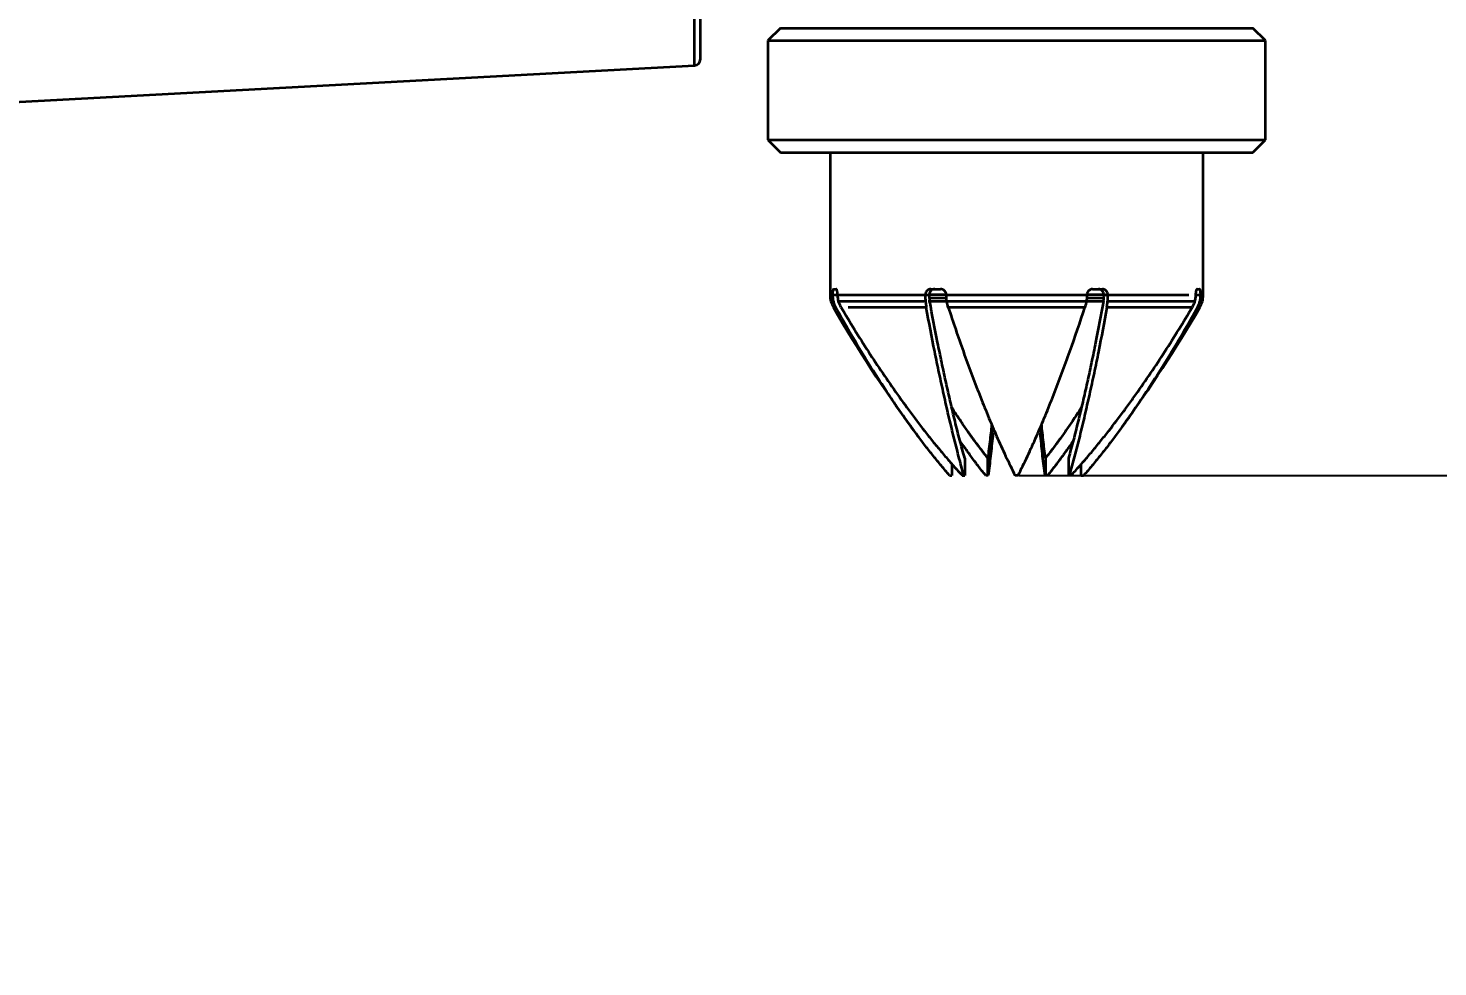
# Model space of a CAD drawing. Header units: millimetres. Extents: x 101 to 1819, y 134 to 1482.
# Drawn here: x 1592.5 to 1705.8, y 1150.3 to 1225.8 of the extents above; entities that cross this region are included whole.
import ezdxf

# ---------------------------------------------------------------- set-up
doc = ezdxf.new("R2010")
doc.units = ezdxf.units.MM
doc.layers.add('1', color=7, linetype='Continuous', lineweight=18)
doc.layers.add('尺寸线层', color=3, linetype='Continuous', lineweight=18)
doc.styles.add('HZ', font='', dxfattribs={"width": 0.8})
doc.styles.get('HZ').set_extended_font_data('宋体')
doc.dimstyles.new('JP20', dxfattribs={"dimtxt": 20, "dimasz": 18, "dimexe": 0.18, "dimexo": 0.0625, "dimgap": 0.09, "dimtad": 1, "dimdec": 1, "dimzin": 12, "dimdsep": 46, "dimtxsty": 'HZ', "dimcen": 0.09, "dimdle": 36, "dimclrd": 136, "dimclre": 4, "dimclrt": 6, "dimadec": 0, "dimazin": 0, "dimtfac": 1, "dimtdec": 1, "dimtmove": 0, "dimatfit": 3, "dimfxl": 1, "dimtolj": 1, "dimarcsym": 0})

# ---------------------------------------------------------------- blocks, each defined once
blk = doc.blocks.new('*X17')
at = {"layer": 'Defpoints', "color": 0}
for p in [(1672.04, 1189.8), (1550.27, 925.1), (1816.1, 925.1)]:
    blk.add_point(p, dxfattribs=at)
at = {"layer": '尺寸线层', "color": 4, "linetype": 'Continuous', "lineweight": -2}
for p, q in [((1672.1, 1189.8), (1816.28, 1189.8)), ((1550.33, 925.1), (1816.28, 925.1))]:
    blk.add_line(p, q, dxfattribs=at)
at = {"layer": '尺寸线层', "color": 136, "linetype": 'Continuous', "lineweight": -2}
blk.add_line((1816.1, 1171.8), (1816.1, 943.1), dxfattribs=at)
at = {"layer": '尺寸线层', "color": 136}
for points in [[(1819.1, 1171.8), (1813.1, 1171.8), (1816.1, 1189.8)], [(1813.1, 943.1), (1819.1, 943.1), (1816.1, 925.1)]]:
    blk.add_solid(points, dxfattribs=at)
at = {"layer": '尺寸线层', "color": 6, "insert": (1806.01, 1057.45), "char_height": 20, "attachment_point": 5, "rotation": 90, "style": 'HZ', "bg_fill": 3, "box_fill_scale": 1.1, "bg_fill_color": 256, "bg_fill_true_color": 13158600, "bg_fill_transparency": 0}
blk.add_mtext('\\A1;265', dxfattribs=at)

msp = doc.modelspace()

# ---------------------------------------------------------------- linework, layer by layer
at = {"layer": '1', "color": 0, "linetype": 'Continuous', "lineweight": 35}
for p, q in [((1646.02, 1222.8), (1646.02, 1226.95)), ((1646.5, 1223.3), (1646.5, 1227.1)), ((1652.93, 1225.8), (1651.93, 1224.8)), ((1652.93, 1225.8), (1690.93, 1225.8)), ((1691.93, 1224.8), (1690.93, 1225.8)), ((1651.93, 1224.8), (1651.93, 1216.8)), ((1651.93, 1224.8), (1691.93, 1224.8)), ((1691.93, 1216.8), (1691.93, 1224.8)), ((1565.81, 1218.47), (1646.02, 1222.8)), ((1651.93, 1216.8), (1652.93, 1215.8)), ((1651.93, 1216.8), (1691.93, 1216.8)), ((1690.93, 1215.8), (1691.93, 1216.8)), ((1652.93, 1215.8), (1690.93, 1215.8)), ((1656.93, 1215.8), (1656.93, 1204.33)), ((1686.93, 1204.33), (1686.93, 1215.8)), ((1657.12, 1204.33), (1656.93, 1204.33)), ((1657.19, 1203.8), (1657.02, 1203.8)), ((1657.54, 1204.3), (1657.12, 1204.3)), ((1657.21, 1204.8), (1657.41, 1204.8)), ((1657.54, 1204.33), (1664.58, 1204.33)), ((1664.6, 1203.8), (1657.62, 1203.8)), ((1664.9, 1204.3), (1664.58, 1204.3)), ((1666.24, 1204.33), (1664.82, 1204.33)), ((1664.82, 1203.83), (1666.31, 1203.83)), ((1666.29, 1204.06), (1664.91, 1204.06)), ((1665.03, 1204.8), (1665.81, 1204.8)), ((1666.28, 1204.33), (1677.57, 1204.33)), ((1677.53, 1203.8), (1666.32, 1203.8)), ((1678.94, 1204.06), (1677.56, 1204.06)), ((1677.57, 1203.83), (1678.99, 1203.83)), ((1679.07, 1204.33), (1677.58, 1204.33)), ((1678.04, 1204.8), (1678.83, 1204.8)), ((1679.27, 1204.3), (1678.96, 1204.3)), ((1686.24, 1203.8), (1679.25, 1203.8)), ((1679.27, 1204.33), (1685.78, 1204.33)), ((1686.73, 1204.3), (1686.31, 1204.3)), ((1686.45, 1204.8), (1686.64, 1204.8)), ((1686.83, 1203.8), (1686.66, 1203.8)), ((1686.93, 1204.33), (1686.73, 1204.33)), ((1657.19, 1203.33), (1657.38, 1203.33)), ((1664.66, 1203.33), (1658.37, 1203.33)), ((1677.42, 1203.33), (1666.43, 1203.33)), ((1686.04, 1203.33), (1679.19, 1203.33)), ((1686.47, 1203.33), (1686.66, 1203.33)), ((1666.73, 1190.72), (1666.73, 1189.8)), ((1667.76, 1191.19), (1667.76, 1189.8)), ((1669.61, 1189.8), (1669.61, 1191.19)), ((1674.24, 1191.19), (1674.24, 1189.8)), ((1676.09, 1191.19), (1676.09, 1189.8)), ((1677.12, 1189.8), (1677.12, 1190.73)), ((1666.54, 1189.8), (1666.73, 1189.8)), ((1667.56, 1189.8), (1667.76, 1189.8)), ((1669.64, 1189.8), (1669.44, 1189.8)), ((1672.04, 1189.8), (1671.81, 1189.8)), ((1674.41, 1189.8), (1674.21, 1189.8)), ((1676.3, 1189.8), (1676.09, 1189.8)), ((1677.12, 1189.8), (1677.31, 1189.8))]:
    msp.add_line(p, q, dxfattribs=at)
for centre, radius, start, end in [((1646, 1223.3), 0.5, 273.0897, 0), ((1658.93, 1204.33), 2, 180, 210.0747), ((1684.93, 1204.33), 2, 329.9253, 0), ((1753.42, 1259.05), 111.2, 210.0747, 216.0826), ((1590.43, 1259.05), 111.2, 324.0085, 329.9253)]:
    msp.add_arc(centre, radius, start, end, dxfattribs=at)
for points, knots in [([(1657.21, 1204.8), (1657.2, 1204.8), (1657.2, 1204.79), (1657.19, 1204.78), (1657.19, 1204.78), (1657.18, 1204.77), (1657.18, 1204.77), (1657.17, 1204.75), (1657.17, 1204.74), (1657.16, 1204.71), (1657.16, 1204.7), (1657.15, 1204.68), (1657.15, 1204.67), (1657.14, 1204.64), (1657.14, 1204.62), (1657.14, 1204.58), (1657.13, 1204.57), (1657.13, 1204.54), (1657.13, 1204.53), (1657.13, 1204.48), (1657.12, 1204.45), (1657.12, 1204.41), (1657.12, 1204.39), (1657.12, 1204.36), (1657.12, 1204.35), (1657.12, 1204.33)], [0, 0, 0, 0, 0.0609733, 0.0609733, 0.09146, 0.09146, 0.1219466, 0.1219466, 0.1829199, 0.1829199, 0.2134066, 0.2134066, 0.2438932, 0.2438932, 0.3048665, 0.3048665, 0.3353532, 0.3353532, 0.3658398, 0.3658398, 0.4268131, 0.4268131, 0.4572998, 0.4572998, 0.4877864, 0.4877864, 0.4877864, 0.4877864]), ([(1657.12, 1204.3), (1657.12, 1204.21), (1657.13, 1204.13), (1657.15, 1203.96), (1657.17, 1203.88), (1657.2, 1203.75), (1657.21, 1203.71), (1657.23, 1203.65), (1657.24, 1203.63), (1657.25, 1203.59), (1657.26, 1203.57), (1657.3, 1203.48), (1657.34, 1203.4), (1657.38, 1203.33)], [0, 0, 0, 0, 0.252751, 0.252751, 0.505503, 0.505503, 0.631879, 0.631879, 0.695067, 0.695067, 0.758254, 0.758254, 1.011006, 1.011006, 1.011006, 1.011006]), ([(1657.54, 1204.33), (1657.54, 1204.36), (1657.54, 1204.39), (1657.54, 1204.44), (1657.53, 1204.45), (1657.53, 1204.48), (1657.53, 1204.5), (1657.52, 1204.54), (1657.52, 1204.57), (1657.51, 1204.6), (1657.51, 1204.62), (1657.5, 1204.64), (1657.5, 1204.65), (1657.49, 1204.68), (1657.48, 1204.7), (1657.47, 1204.73), (1657.47, 1204.73), (1657.46, 1204.75), (1657.46, 1204.76), (1657.45, 1204.77), (1657.44, 1204.78), (1657.43, 1204.79), (1657.42, 1204.79), (1657.41, 1204.79), (1657.41, 1204.8), (1657.41, 1204.8)], [0, 0, 0, 0, 0.0631281, 0.0631281, 0.0946921, 0.0946921, 0.1262561, 0.1262561, 0.1893842, 0.1893842, 0.2209482, 0.2209482, 0.2525123, 0.2525123, 0.3156403, 0.3156403, 0.3472044, 0.3472044, 0.3787684, 0.3787684, 0.4418965, 0.4418965, 0.4734605, 0.4734605, 0.5050245, 0.5050245, 0.5050245, 0.5050245]), ([(1657.81, 1203.33), (1657.77, 1203.4), (1657.7, 1203.55), (1657.64, 1203.71), (1657.6, 1203.83), (1657.59, 1203.87), (1657.58, 1203.94), (1657.58, 1203.96), (1657.57, 1204), (1657.57, 1204.02), (1657.55, 1204.13), (1657.54, 1204.21), (1657.54, 1204.3)], [0, 0, 0, 0, 0.25411, 0.508221, 0.508221, 0.635276, 0.635276, 0.698803, 0.698803, 0.762331, 0.762331, 1.016441, 1.016441, 1.016441, 1.016441]), ([(1665.03, 1204.8), (1665, 1204.8), (1664.97, 1204.79), (1664.93, 1204.78), (1664.92, 1204.78), (1664.89, 1204.77), (1664.88, 1204.77), (1664.84, 1204.75), (1664.81, 1204.74), (1664.78, 1204.71), (1664.77, 1204.7), (1664.74, 1204.68), (1664.73, 1204.67), (1664.7, 1204.64), (1664.68, 1204.62), (1664.66, 1204.58), (1664.65, 1204.57), (1664.64, 1204.54), (1664.63, 1204.53), (1664.61, 1204.48), (1664.6, 1204.45), (1664.59, 1204.41), (1664.59, 1204.39), (1664.58, 1204.36), (1664.58, 1204.35), (1664.58, 1204.33)], [0, 0, 0, 0, 0.0887488, 0.0887488, 0.1331232, 0.1331232, 0.1774976, 0.1774976, 0.2662464, 0.2662464, 0.3106208, 0.3106208, 0.3549952, 0.3549952, 0.443744, 0.443744, 0.4881184, 0.4881184, 0.5324928, 0.5324928, 0.6212416, 0.6212416, 0.665616, 0.665616, 0.7099904, 0.7099904, 0.7099904, 0.7099904]), ([(1664.58, 1204.3), (1664.58, 1204.21), (1664.58, 1204.13), (1664.59, 1203.96), (1664.6, 1203.88), (1664.61, 1203.75), (1664.61, 1203.71), (1664.62, 1203.65), (1664.62, 1203.63), (1664.62, 1203.59), (1664.63, 1203.57), (1664.64, 1203.48), (1664.65, 1203.4), (1664.66, 1203.33)], [0, 0, 0, 0, 0.2431258, 0.2431258, 0.4862516, 0.4862516, 0.6078145, 0.6078145, 0.6685959, 0.6685959, 0.7293774, 0.7293774, 0.9725032, 0.9725032, 0.9725032, 0.9725032]), ([(1665.34, 1204.8), (1665.31, 1204.8), (1665.29, 1204.79), (1665.24, 1204.78), (1665.23, 1204.78), (1665.2, 1204.77), (1665.19, 1204.77), (1665.15, 1204.75), (1665.13, 1204.74), (1665.09, 1204.71), (1665.08, 1204.7), (1665.06, 1204.68), (1665.05, 1204.67), (1665.02, 1204.64), (1665, 1204.62), (1664.97, 1204.58), (1664.97, 1204.57), (1664.95, 1204.54), (1664.95, 1204.53), (1664.93, 1204.48), (1664.92, 1204.45), (1664.91, 1204.41), (1664.9, 1204.39), (1664.9, 1204.36), (1664.9, 1204.35), (1664.9, 1204.33)], [0, 0, 0, 0, 0.0885536, 0.0885536, 0.1328305, 0.1328305, 0.1771073, 0.1771073, 0.2656609, 0.2656609, 0.3099377, 0.3099377, 0.3542146, 0.3542146, 0.4427682, 0.4427682, 0.487045, 0.487045, 0.5313218, 0.5313218, 0.6198755, 0.6198755, 0.6641523, 0.6641523, 0.7084291, 0.7084291, 0.7084291, 0.7084291]), ([(1664.9, 1204.3), (1664.9, 1204.25), (1664.9, 1204.17), (1664.9, 1204.09), (1664.91, 1204.03), (1664.91, 1204.02), (1664.92, 1203.98), (1664.92, 1203.96), (1664.93, 1203.9), (1664.93, 1203.86), (1664.94, 1203.83)], [0, 0, 0, 0, 0.1172309, 0.2344617, 0.2344617, 0.2930772, 0.2930772, 0.3516926, 0.3516926, 0.4689235, 0.4689235, 0.4689235, 0.4689235]), ([(1667.76, 1191.19), (1667.69, 1191.43), (1667.62, 1191.67), (1667.49, 1192.16), (1667.42, 1192.4), (1667.29, 1192.9), (1667.23, 1193.15), (1667.1, 1193.65), (1667.04, 1193.9), (1666.85, 1194.67), (1666.73, 1195.19), (1666.55, 1195.97), (1666.49, 1196.23), (1666.37, 1196.76), (1666.31, 1197.02), (1666.14, 1197.81), (1666.02, 1198.35), (1665.8, 1199.43), (1665.68, 1199.97), (1665.36, 1201.6), (1665.14, 1202.71), (1664.94, 1203.83)], [0, 0, 0, 0, 0.809585, 0.809585, 1.61917, 1.61917, 2.428754, 2.428754, 3.238339, 3.238339, 4.857509, 4.857509, 5.667094, 5.667094, 6.476679, 6.476679, 8.095848, 8.095848, 9.715018, 9.715018, 12.953357, 12.953357, 12.953357, 12.953357]), ([(1666.28, 1204.33), (1666.28, 1204.36), (1666.27, 1204.39), (1666.26, 1204.44), (1666.26, 1204.45), (1666.25, 1204.48), (1666.24, 1204.5), (1666.22, 1204.54), (1666.21, 1204.57), (1666.18, 1204.6), (1666.17, 1204.62), (1666.15, 1204.64), (1666.14, 1204.65), (1666.11, 1204.68), (1666.09, 1204.7), (1666.05, 1204.73), (1666.04, 1204.73), (1666.01, 1204.75), (1666, 1204.76), (1665.96, 1204.77), (1665.93, 1204.78), (1665.89, 1204.79), (1665.87, 1204.79), (1665.84, 1204.79), (1665.83, 1204.8), (1665.81, 1204.8)], [0, 0, 0, 0, 0.0905803, 0.0905803, 0.1358705, 0.1358705, 0.1811607, 0.1811607, 0.271741, 0.271741, 0.3170312, 0.3170312, 0.3623213, 0.3623213, 0.4529017, 0.4529017, 0.4981918, 0.4981918, 0.543482, 0.543482, 0.6340623, 0.6340623, 0.6793525, 0.6793525, 0.7246427, 0.7246427, 0.7246427, 0.7246427]), ([(1666.43, 1203.33), (1666.41, 1203.4), (1666.37, 1203.55), (1666.34, 1203.71), (1666.32, 1203.83), (1666.31, 1203.87), (1666.3, 1203.94), (1666.3, 1203.96), (1666.3, 1204), (1666.3, 1204.02), (1666.29, 1204.13), (1666.28, 1204.21), (1666.28, 1204.3)], [0, 0, 0, 0, 0.2457347, 0.4914694, 0.4914694, 0.6143368, 0.6143368, 0.6757705, 0.6757705, 0.7372041, 0.7372041, 0.9829388, 0.9829388, 0.9829388, 0.9829388]), ([(1678.91, 1203.83), (1678.71, 1202.71), (1678.49, 1201.6), (1678.17, 1199.96), (1678.06, 1199.42), (1677.83, 1198.35), (1677.72, 1197.81), (1677.48, 1196.76), (1677.36, 1196.23), (1677.12, 1195.19), (1677, 1194.68), (1676.81, 1193.91), (1676.75, 1193.66), (1676.62, 1193.15), (1676.56, 1192.9), (1676.43, 1192.41), (1676.36, 1192.16), (1676.23, 1191.67), (1676.16, 1191.43), (1676.09, 1191.19)], [0, 0, 0, 0, 3.238339, 3.238339, 4.857508, 4.857508, 6.476678, 6.476678, 8.095847, 8.095847, 9.715017, 9.715017, 10.524601, 10.524601, 11.334186, 11.334186, 12.143771, 12.143771, 12.953356, 12.953356, 12.953356, 12.953356]), ([(1677.57, 1204.3), (1677.57, 1204.21), (1677.57, 1204.13), (1677.55, 1203.96), (1677.54, 1203.88), (1677.52, 1203.75), (1677.52, 1203.71), (1677.5, 1203.65), (1677.5, 1203.63), (1677.49, 1203.59), (1677.49, 1203.57), (1677.46, 1203.48), (1677.44, 1203.4), (1677.42, 1203.33)], [0, 0, 0, 0, 0.2457349, 0.2457349, 0.4914698, 0.4914698, 0.6143373, 0.6143373, 0.675771, 0.675771, 0.7372047, 0.7372047, 0.9829397, 0.9829397, 0.9829397, 0.9829397]), ([(1678.04, 1204.8), (1678.01, 1204.8), (1677.98, 1204.79), (1677.94, 1204.78), (1677.92, 1204.78), (1677.9, 1204.77), (1677.88, 1204.77), (1677.84, 1204.75), (1677.82, 1204.74), (1677.78, 1204.71), (1677.77, 1204.7), (1677.74, 1204.68), (1677.73, 1204.67), (1677.7, 1204.64), (1677.68, 1204.62), (1677.65, 1204.58), (1677.65, 1204.57), (1677.63, 1204.54), (1677.62, 1204.53), (1677.6, 1204.48), (1677.59, 1204.45), (1677.58, 1204.41), (1677.58, 1204.39), (1677.57, 1204.36), (1677.57, 1204.35), (1677.57, 1204.33)], [0, 0, 0, 0, 0.0905801, 0.0905801, 0.1358702, 0.1358702, 0.1811602, 0.1811602, 0.2717403, 0.2717403, 0.3170304, 0.3170304, 0.3623204, 0.3623204, 0.4529005, 0.4529005, 0.4981906, 0.4981906, 0.5434806, 0.5434806, 0.6340607, 0.6340607, 0.6793508, 0.6793508, 0.7246408, 0.7246408, 0.7246408, 0.7246408]), ([(1678.95, 1204.33), (1678.95, 1204.36), (1678.95, 1204.39), (1678.94, 1204.44), (1678.93, 1204.45), (1678.92, 1204.48), (1678.92, 1204.5), (1678.9, 1204.54), (1678.89, 1204.57), (1678.86, 1204.6), (1678.85, 1204.62), (1678.83, 1204.64), (1678.82, 1204.65), (1678.79, 1204.68), (1678.77, 1204.7), (1678.74, 1204.73), (1678.72, 1204.73), (1678.7, 1204.75), (1678.69, 1204.76), (1678.65, 1204.77), (1678.62, 1204.78), (1678.58, 1204.79), (1678.57, 1204.79), (1678.54, 1204.79), (1678.52, 1204.8), (1678.51, 1204.8)], [0, 0, 0, 0, 0.0885541, 0.0885541, 0.1328311, 0.1328311, 0.1771082, 0.1771082, 0.2656623, 0.2656623, 0.3099393, 0.3099393, 0.3542164, 0.3542164, 0.4427705, 0.4427705, 0.4870475, 0.4870475, 0.5313246, 0.5313246, 0.6198787, 0.6198787, 0.6641557, 0.6641557, 0.7084328, 0.7084328, 0.7084328, 0.7084328]), ([(1679.27, 1204.33), (1679.27, 1204.36), (1679.26, 1204.39), (1679.25, 1204.44), (1679.25, 1204.45), (1679.24, 1204.48), (1679.23, 1204.5), (1679.22, 1204.54), (1679.2, 1204.57), (1679.18, 1204.6), (1679.17, 1204.62), (1679.15, 1204.64), (1679.14, 1204.65), (1679.11, 1204.68), (1679.09, 1204.7), (1679.05, 1204.73), (1679.04, 1204.73), (1679.01, 1204.75), (1679, 1204.76), (1678.96, 1204.77), (1678.94, 1204.78), (1678.9, 1204.79), (1678.88, 1204.79), (1678.85, 1204.79), (1678.84, 1204.8), (1678.83, 1204.8)], [0, 0, 0, 0, 0.0887493, 0.0887493, 0.1331239, 0.1331239, 0.1774985, 0.1774985, 0.2662478, 0.2662478, 0.3106224, 0.3106224, 0.354997, 0.354997, 0.4437463, 0.4437463, 0.4881209, 0.4881209, 0.5324955, 0.5324955, 0.6212448, 0.6212448, 0.6656194, 0.6656194, 0.709994, 0.709994, 0.709994, 0.709994]), ([(1678.91, 1203.83), (1678.92, 1203.86), (1678.93, 1203.94), (1678.94, 1204.01), (1678.95, 1204.07), (1678.95, 1204.09), (1678.95, 1204.13), (1678.95, 1204.15), (1678.95, 1204.21), (1678.96, 1204.25), (1678.96, 1204.3)], [0, 0, 0, 0, 0.1172308, 0.2344617, 0.2344617, 0.2930771, 0.2930771, 0.3516925, 0.3516925, 0.4689233, 0.4689233, 0.4689233, 0.4689233]), ([(1679.19, 1203.33), (1679.2, 1203.4), (1679.22, 1203.55), (1679.24, 1203.71), (1679.25, 1203.83), (1679.26, 1203.87), (1679.26, 1203.94), (1679.26, 1203.96), (1679.26, 1204), (1679.26, 1204.02), (1679.27, 1204.13), (1679.27, 1204.21), (1679.27, 1204.3)], [0, 0, 0, 0, 0.2431257, 0.4862514, 0.4862514, 0.6078143, 0.6078143, 0.6685957, 0.6685957, 0.7293771, 0.7293771, 0.9725028, 0.9725028, 0.9725028, 0.9725028]), ([(1686.31, 1204.3), (1686.31, 1204.21), (1686.3, 1204.13), (1686.28, 1203.96), (1686.26, 1203.88), (1686.23, 1203.75), (1686.21, 1203.71), (1686.19, 1203.65), (1686.18, 1203.63), (1686.17, 1203.59), (1686.16, 1203.57), (1686.12, 1203.48), (1686.08, 1203.4), (1686.04, 1203.33)], [0, 0, 0, 0, 0.25411, 0.25411, 0.50822, 0.50822, 0.635276, 0.635276, 0.698803, 0.698803, 0.762331, 0.762331, 1.016441, 1.016441, 1.016441, 1.016441]), ([(1686.45, 1204.8), (1686.44, 1204.8), (1686.43, 1204.79), (1686.42, 1204.78), (1686.41, 1204.78), (1686.41, 1204.77), (1686.4, 1204.77), (1686.39, 1204.75), (1686.38, 1204.74), (1686.37, 1204.71), (1686.37, 1204.7), (1686.36, 1204.68), (1686.36, 1204.67), (1686.35, 1204.64), (1686.34, 1204.62), (1686.34, 1204.58), (1686.33, 1204.57), (1686.33, 1204.54), (1686.33, 1204.53), (1686.32, 1204.48), (1686.32, 1204.45), (1686.31, 1204.41), (1686.31, 1204.39), (1686.31, 1204.36), (1686.31, 1204.35), (1686.31, 1204.33)], [0, 0, 0, 0, 0.0631213, 0.0631213, 0.094682, 0.094682, 0.1262427, 0.1262427, 0.189364, 0.189364, 0.2209246, 0.2209246, 0.2524853, 0.2524853, 0.3156066, 0.3156066, 0.3471673, 0.3471673, 0.378728, 0.378728, 0.4418493, 0.4418493, 0.4734099, 0.4734099, 0.5049706, 0.5049706, 0.5049706, 0.5049706]), ([(1686.47, 1203.33), (1686.51, 1203.4), (1686.59, 1203.55), (1686.64, 1203.71), (1686.67, 1203.83), (1686.68, 1203.87), (1686.69, 1203.94), (1686.7, 1203.96), (1686.7, 1204), (1686.71, 1204.02), (1686.72, 1204.13), (1686.73, 1204.21), (1686.73, 1204.3)], [0, 0, 0, 0, 0.252751, 0.505503, 0.505503, 0.631879, 0.631879, 0.695066, 0.695066, 0.758254, 0.758254, 1.011006, 1.011006, 1.011006, 1.011006]), ([(1686.73, 1204.33), (1686.73, 1204.36), (1686.73, 1204.39), (1686.73, 1204.44), (1686.73, 1204.45), (1686.72, 1204.48), (1686.72, 1204.5), (1686.72, 1204.54), (1686.72, 1204.57), (1686.71, 1204.6), (1686.71, 1204.62), (1686.71, 1204.64), (1686.71, 1204.65), (1686.7, 1204.68), (1686.7, 1204.7), (1686.69, 1204.73), (1686.69, 1204.73), (1686.68, 1204.75), (1686.68, 1204.76), (1686.67, 1204.77), (1686.66, 1204.78), (1686.66, 1204.79), (1686.65, 1204.79), (1686.65, 1204.79), (1686.64, 1204.8), (1686.64, 1204.8)], [0, 0, 0, 0, 0.0609825, 0.0609825, 0.0914738, 0.0914738, 0.1219651, 0.1219651, 0.1829476, 0.1829476, 0.2134389, 0.2134389, 0.2439302, 0.2439302, 0.3049127, 0.3049127, 0.335404, 0.335404, 0.3658953, 0.3658953, 0.4268778, 0.4268778, 0.4573691, 0.4573691, 0.4878604, 0.4878604, 0.4878604, 0.4878604]), ([(1666.54, 1189.8), (1666.32, 1190.05), (1666.1, 1190.31), (1665.66, 1190.83), (1665.45, 1191.09), (1665.02, 1191.62), (1664.81, 1191.89), (1664.4, 1192.43), (1664.19, 1192.7), (1663.59, 1193.52), (1663.19, 1194.07), (1662.6, 1194.9), (1662.4, 1195.18), (1662.02, 1195.75), (1661.83, 1196.03), (1661.26, 1196.88), (1660.89, 1197.45), (1660.15, 1198.61), (1659.79, 1199.19), (1658.73, 1200.94), (1658.04, 1202.13), (1657.38, 1203.33)], [0, 0, 0, 0, 1.023118, 1.023118, 2.046236, 2.046236, 3.069353, 3.069353, 4.092471, 4.092471, 6.138707, 6.138707, 7.161825, 7.161825, 8.184943, 8.184943, 10.231178, 10.231178, 12.277414, 12.277414, 16.369885, 16.369885, 16.369885, 16.369885]), ([(1657.81, 1203.33), (1658.52, 1202.12), (1659.25, 1200.94), (1660.39, 1199.18), (1660.77, 1198.6), (1661.55, 1197.45), (1661.94, 1196.88), (1662.75, 1195.75), (1663.16, 1195.19), (1663.99, 1194.07), (1664.41, 1193.52), (1665.06, 1192.7), (1665.28, 1192.43), (1665.72, 1191.89), (1665.94, 1191.63), (1666.39, 1191.1), (1666.62, 1190.83), (1667.08, 1190.31), (1667.32, 1190.05), (1667.56, 1189.8)], [0, 0, 0, 0, 4.175903, 4.175903, 6.263854, 6.263854, 8.351806, 8.351806, 10.439757, 10.439757, 12.527708, 12.527708, 13.571684, 13.571684, 14.61566, 14.61566, 15.659635, 15.659635, 16.703611, 16.703611, 16.703611, 16.703611]), ([(1667.7, 1189.8), (1667.62, 1190.05), (1667.55, 1190.31), (1667.41, 1190.83), (1667.34, 1191.09), (1667.19, 1191.62), (1667.13, 1191.89), (1666.99, 1192.43), (1666.92, 1192.7), (1666.72, 1193.52), (1666.59, 1194.07), (1666.39, 1194.9), (1666.33, 1195.18), (1666.2, 1195.75), (1666.14, 1196.03), (1665.95, 1196.88), (1665.83, 1197.45), (1665.58, 1198.61), (1665.46, 1199.19), (1665.11, 1200.94), (1664.88, 1202.13), (1664.66, 1203.33)], [0, 0, 0, 0, 0.867069, 0.867069, 1.734139, 1.734139, 2.601208, 2.601208, 3.468278, 3.468278, 5.202416, 5.202416, 6.069486, 6.069486, 6.936555, 6.936555, 8.670694, 8.670694, 10.404833, 10.404833, 13.87311, 13.87311, 13.87311, 13.87311]), ([(1666.43, 1203.33), (1666.82, 1202.12), (1667.23, 1200.94), (1667.85, 1199.18), (1668.06, 1198.6), (1668.49, 1197.45), (1668.71, 1196.88), (1669.16, 1195.75), (1669.38, 1195.19), (1669.84, 1194.07), (1670.08, 1193.52), (1670.43, 1192.7), (1670.55, 1192.43), (1670.8, 1191.89), (1670.92, 1191.63), (1671.17, 1191.1), (1671.3, 1190.83), (1671.55, 1190.31), (1671.68, 1190.05), (1671.81, 1189.8)], [0, 0, 0, 0, 3.644103, 3.644103, 5.466154, 5.466154, 7.288206, 7.288206, 9.110257, 9.110257, 10.932309, 10.932309, 11.843334, 11.843334, 12.75436, 12.75436, 13.665386, 13.665386, 14.576411, 14.576411, 14.576411, 14.576411]), ([(1672.04, 1189.8), (1672.17, 1190.05), (1672.3, 1190.31), (1672.55, 1190.83), (1672.68, 1191.09), (1672.93, 1191.62), (1673.05, 1191.89), (1673.3, 1192.43), (1673.42, 1192.7), (1673.77, 1193.52), (1674.01, 1194.07), (1674.35, 1194.9), (1674.47, 1195.18), (1674.69, 1195.75), (1674.81, 1196.03), (1675.14, 1196.88), (1675.36, 1197.45), (1675.79, 1198.61), (1676, 1199.19), (1676.63, 1200.94), (1677.03, 1202.13), (1677.42, 1203.33)], [0, 0, 0, 0, 0.911026, 0.911026, 1.822052, 1.822052, 2.733078, 2.733078, 3.644104, 3.644104, 5.466156, 5.466156, 6.377182, 6.377182, 7.288208, 7.288208, 9.11026, 9.11026, 10.932312, 10.932312, 14.576416, 14.576416, 14.576416, 14.576416]), ([(1679.19, 1203.33), (1678.97, 1202.12), (1678.74, 1200.94), (1678.39, 1199.18), (1678.27, 1198.6), (1678.03, 1197.45), (1677.9, 1196.88), (1677.65, 1195.75), (1677.52, 1195.19), (1677.27, 1194.07), (1677.13, 1193.52), (1676.93, 1192.7), (1676.86, 1192.43), (1676.73, 1191.89), (1676.66, 1191.63), (1676.52, 1191.1), (1676.45, 1190.83), (1676.3, 1190.31), (1676.23, 1190.05), (1676.15, 1189.8)], [0, 0, 0, 0, 3.468277, 3.468277, 5.202416, 5.202416, 6.936554, 6.936554, 8.670693, 8.670693, 10.404831, 10.404831, 11.271901, 11.271901, 12.13897, 12.13897, 13.006039, 13.006039, 13.873108, 13.873108, 13.873108, 13.873108]), ([(1676.3, 1189.8), (1676.53, 1190.05), (1676.77, 1190.31), (1677.23, 1190.83), (1677.46, 1191.09), (1677.91, 1191.62), (1678.13, 1191.89), (1678.57, 1192.43), (1678.79, 1192.7), (1679.44, 1193.52), (1679.86, 1194.07), (1680.49, 1194.9), (1680.69, 1195.18), (1681.1, 1195.75), (1681.31, 1196.03), (1681.91, 1196.88), (1682.31, 1197.45), (1683.09, 1198.61), (1683.47, 1199.19), (1684.6, 1200.94), (1685.33, 1202.13), (1686.04, 1203.33)], [0, 0, 0, 0, 1.043976, 1.043976, 2.087953, 2.087953, 3.131929, 3.131929, 4.175905, 4.175905, 6.263858, 6.263858, 7.307834, 7.307834, 8.35181, 8.35181, 10.439763, 10.439763, 12.527716, 12.527716, 16.703621, 16.703621, 16.703621, 16.703621]), ([(1686.47, 1203.33), (1685.81, 1202.12), (1685.12, 1200.94), (1684.06, 1199.18), (1683.7, 1198.6), (1682.96, 1197.45), (1682.59, 1196.88), (1681.83, 1195.75), (1681.45, 1195.19), (1680.67, 1194.07), (1680.27, 1193.52), (1679.66, 1192.7), (1679.46, 1192.43), (1679.04, 1191.89), (1678.83, 1191.63), (1678.41, 1191.1), (1678.19, 1190.83), (1677.76, 1190.31), (1677.54, 1190.05), (1677.31, 1189.8)], [0, 0, 0, 0, 4.092469, 4.092469, 6.138704, 6.138704, 8.184938, 8.184938, 10.231173, 10.231173, 12.277407, 12.277407, 13.300524, 13.300524, 14.323642, 14.323642, 15.346759, 15.346759, 16.369876, 16.369876, 16.369876, 16.369876]), ([(1669.61, 1191.19), (1669.42, 1191.43), (1669.24, 1191.67), (1668.87, 1192.16), (1668.68, 1192.4), (1668.32, 1192.9), (1668.14, 1193.15), (1667.79, 1193.65), (1667.62, 1193.9), (1667.2, 1194.53), (1666.95, 1194.89), (1666.71, 1195.27)], [0, 0, 0, 0, 0.92101, 0.92101, 1.842019, 1.842019, 2.763029, 2.763029, 3.684038, 3.684038, 5.004306, 5.004306, 5.004306, 5.004306]), ([(1677.13, 1195.25), (1676.89, 1194.89), (1676.65, 1194.53), (1676.24, 1193.91), (1676.06, 1193.66), (1675.71, 1193.15), (1675.53, 1192.9), (1675.17, 1192.41), (1674.99, 1192.16), (1674.62, 1191.67), (1674.43, 1191.43), (1674.24, 1191.19)], [0, 0, 0, 0, 1.302338, 1.302338, 2.224347, 2.224347, 3.146357, 3.146357, 4.068366, 4.068366, 4.990376, 4.990376, 4.990376, 4.990376]), ([(1669.92, 1193.89), (1669.91, 1193.73), (1669.89, 1193.57), (1669.84, 1193.15), (1669.82, 1192.9), (1669.76, 1192.41), (1669.73, 1192.16), (1669.67, 1191.67), (1669.64, 1191.43), (1669.61, 1191.19)], [0, 0, 0, 0, 0.475851, 0.475851, 1.222283, 1.222283, 1.968716, 1.968716, 2.715148, 2.715148, 2.715148, 2.715148]), ([(1670.07, 1193.57), (1670.05, 1193.37), (1670.03, 1193.17), (1669.98, 1192.7), (1669.95, 1192.43), (1669.89, 1191.89), (1669.86, 1191.63), (1669.8, 1191.1), (1669.77, 1190.83), (1669.7, 1190.31), (1669.67, 1190.05), (1669.64, 1189.8)], [0, 0, 0, 0, 0.578256, 0.578256, 1.382507, 1.382507, 2.186758, 2.186758, 2.991008, 2.991008, 3.795259, 3.795259, 3.795259, 3.795259]), ([(1674.21, 1189.8), (1674.18, 1190.05), (1674.15, 1190.31), (1674.08, 1190.83), (1674.05, 1191.09), (1673.99, 1191.62), (1673.96, 1191.89), (1673.91, 1192.43), (1673.88, 1192.7), (1673.83, 1193.17), (1673.81, 1193.36), (1673.79, 1193.56)], [0, 0, 0, 0, 0.803079, 0.803079, 1.606158, 1.606158, 2.409237, 2.409237, 3.212316, 3.212316, 3.786116, 3.786116, 3.786116, 3.786116]), ([(1674.24, 1191.19), (1674.21, 1191.43), (1674.18, 1191.67), (1674.12, 1192.16), (1674.09, 1192.4), (1674.04, 1192.9), (1674.01, 1193.15), (1673.96, 1193.57), (1673.95, 1193.73), (1673.93, 1193.9)], [0, 0, 0, 0, 0.744995, 0.744995, 1.48999, 1.48999, 2.234985, 2.234985, 2.723887, 2.723887, 2.723887, 2.723887]), ([(1669.44, 1189.8), (1669.23, 1190.05), (1669.03, 1190.31), (1668.63, 1190.83), (1668.44, 1191.09), (1668.05, 1191.62), (1667.86, 1191.89), (1667.57, 1192.3), (1667.47, 1192.44), (1667.37, 1192.59)], [0, 0, 0, 0, 0.984841, 0.984841, 1.969682, 1.969682, 2.954524, 2.954524, 3.475751, 3.475751, 3.475751, 3.475751]), ([(1676.47, 1192.57), (1676.38, 1192.43), (1676.28, 1192.3), (1676, 1191.89), (1675.81, 1191.63), (1675.42, 1191.1), (1675.22, 1190.83), (1674.82, 1190.31), (1674.62, 1190.05), (1674.41, 1189.8)], [0, 0, 0, 0, 0.48923, 0.48923, 1.476077, 1.476077, 2.462924, 2.462924, 3.449771, 3.449771, 3.449771, 3.449771])]:
    msp.add_open_spline(points, degree=3, knots=knots, dxfattribs=at)
for points in [[(1657.12, 1204.33), (1657.12, 1204.32), (1657.12, 1204.31), (1657.12, 1204.3)], [(1657.54, 1204.3), (1657.54, 1204.31), (1657.54, 1204.32), (1657.54, 1204.33)], [(1664.58, 1204.33), (1664.58, 1204.32), (1664.58, 1204.31), (1664.58, 1204.3)], [(1664.9, 1204.33), (1664.9, 1204.32), (1664.9, 1204.31), (1664.9, 1204.3)], [(1666.28, 1204.3), (1666.28, 1204.31), (1666.28, 1204.32), (1666.28, 1204.33)], [(1677.57, 1204.33), (1677.57, 1204.32), (1677.57, 1204.31), (1677.57, 1204.3)], [(1678.96, 1204.3), (1678.96, 1204.31), (1678.96, 1204.32), (1678.95, 1204.33)], [(1679.27, 1204.3), (1679.27, 1204.31), (1679.27, 1204.32), (1679.27, 1204.33)], [(1686.31, 1204.33), (1686.31, 1204.32), (1686.31, 1204.31), (1686.31, 1204.3)], [(1686.73, 1204.3), (1686.73, 1204.31), (1686.73, 1204.32), (1686.73, 1204.33)]]:
    msp.add_open_spline(points, degree=3, dxfattribs=at)

# ---------------------------------------------------------------- next in the draw order: dimensions: what is measured, and where the dimension line sits
at = {"layer": '尺寸线层', "color": 0}
dim = msp.add_linear_dim(base=(1816.1, 925.1), p1=(1672.04, 1189.8), p2=(1550.27, 925.1), angle=90, dimstyle='JP20', override={"dimscale": 1, "dimdec": 0, "dimsah": 1, "dimtfill": 1, "dimtzin": 8}, dxfattribs=at)
dim.commit()
dim.dimension.update_dxf_attribs({"geometry": '*X17', "text_midpoint": (1806.01, 1057.45)})

doc.saveas('drawing.dxf')
